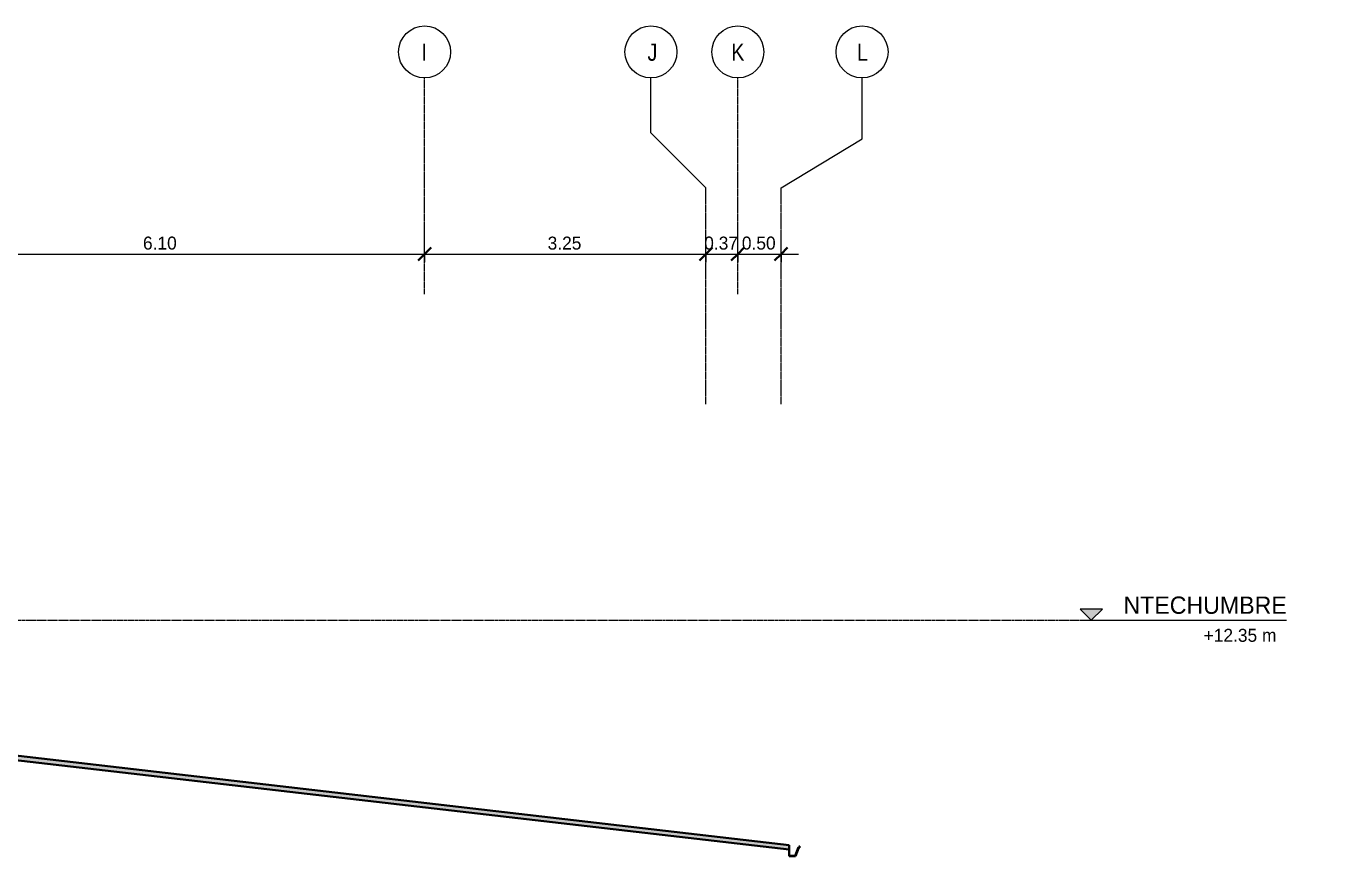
# Model space of a CAD drawing. Header units: centimetres. Extents: x -336 to 16318, y -437 to 1921.
# Drawn here: x 5228 to 6725, y 962 to 1921 of the extents above; entities that cross this region are included whole.
import ezdxf

# ---------------------------------------------------------------- set-up
doc = ezdxf.new("R2010")
doc.units = ezdxf.units.CM
doc.linetypes.add('Centre', pattern=[3.175, 0.635, -0.475, 1.59, -0.475])
doc.linetypes.add('Grid Line', pattern=[2.2225, 1.27, -0.3175, 0.3175, -0.3175])
for name, color, linetype, lineweight in [('A-ANNO-DIMS', 7, 'Continuous', 9), ('A-ANNO-DIMS-100', 7, 'Continuous', 9), ('A-FLOR-LEVL', 7, 'Continuous', 9), ('A-ROOF', 7, 'Continuous', 9), ('A-ROOF-MCUT', 7, 'Continuous', 35), ('A-ROOF-PATT', 7, 'Continuous', 35), ('S-GRID', 7, 'Continuous', 9), ('S-GRID-IDEN', 7, 'Continuous', 9)]:
    doc.layers.add(name, color=color, linetype=linetype, lineweight=lineweight)
doc.styles.add('Century Gothic', font='GOTHIC.TTF', dxfattribs={"height": 20})
doc.styles.add('Century Gothic_1', font='GOTHIC.TTF', dxfattribs={"height": 15})
doc.styles.add('Saira Condensed', font='SairaCondensed-Regular.ttf', dxfattribs={"height": 20})
doc.dimstyles.new('FCA_N_Cotas_E100', dxfattribs={"dimscale": 30.48, "dimtxt": 15.662524, "dimasz": 0.492126, "dimexe": 0.656168, "dimexo": 0.656168, "dimgap": 0.032808, "dimtad": 1, "dimlfac": 0.01, "dimrnd": 0.01, "dimzin": 0, "dimdsep": 46, "dimtxsty": 'Century Gothic_1', "dimblk1": 'OBLIQUE', "dimblk2": 'OBLIQUE', "dimsah": 1, "dimcen": 0.09, "dimdle": 0.656168, "dimazin": 2, "dimtfac": 1, "dimtdec": 4, "dimtix": 1, "dimtmove": 0, "dimatfit": 3, "dimfxl": 1, "dimtvp": 1, "dimtolj": 1, "dimtzin": 0, "dimarcsym": 2})

# ---------------------------------------------------------------- blocks, each defined once
blk = doc.blocks.new('Level - Con_Triangulo-1145637-Section 6')
at = {"layer": 'A-FLOR-LEVL', "true_color": 0xe2e2e2}
blk.add_hatch(color=254, dxfattribs=at).paths.add_polyline_path([(6471.6, -50.6), (6458.8, -63.5), (6445.9, -50.6)])
at = {"layer": 'A-FLOR-LEVL', "color": 253, "true_color": 0xaaaaaa}
for p, q in [((6471.6, -50.6), (6445.9, -50.6)), ((6445.9, -50.6), (6458.8, -63.5)), ((6458.8, -63.5), (6471.6, -50.6)), ((6445.9, -63.5), (6684.3, -63.5))]:
    blk.add_line(p, q, dxfattribs=at)
blk = doc.blocks.new('Grid - 3mm-1939417-Section 6')
at = {"layer": 'S-GRID-IDEN', "color": 253, "true_color": 0xaaaaaa}
blk.add_circle((1330.8, 1891.3), 30, dxfattribs=at)
blk = doc.blocks.new('DIMBLOCK10-Section 6')
at = {"layer": 'A-ANNO-DIMS-100'}
for p, q in [((5078.5, 1657.6), (5078.5, 1677.6)), ((5688.5, 1657.6), (5688.5, 1677.6)), ((5078.5, 1657.6), (5688.5, 1657.6)), ((5078.5, 1657.6), (5078.5, 1648.2)), ((5688.5, 1657.6), (5688.5, 1648.2))]:
    blk.add_line(p, q, dxfattribs=at)
at = {"layer": 'A-ANNO-DIMS-100', "lineweight": 35}
for p, q in [((5078.5, 1657.6), (5086, 1665.1)), ((5688.5, 1657.6), (5696, 1665.1)), ((5078.5, 1657.6), (5071, 1650.1)), ((5688.5, 1657.6), (5681, 1650.1))]:
    blk.add_line(p, q, dxfattribs=at)
at = {"layer": 'A-ANNO-DIMS-100', "color": 0, "insert": (5363.2, 1677.9), "char_height": 15, "width": 48.927, "attachment_point": 1, "line_spacing_factor": 0.984502, "style": 'Century Gothic_1'}
blk.add_mtext('6.10', dxfattribs=at)
blk = doc.blocks.new('_Oblique')
at = {"color": 0, "linetype": 'ByBlock', "lineweight": -2}
blk.add_line((-0.5, -0.5), (0.5, 0.5), dxfattribs=at)
blk = doc.blocks.new('DIMBLOCK11-Section 6')
at = {"layer": 'A-ANNO-DIMS-100'}
for p, q in [((5688.5, 1657.6), (5688.5, 1677.6)), ((6013.5, 1657.6), (6013.5, 1677.6)), ((5688.5, 1657.6), (6013.5, 1657.6)), ((5688.5, 1657.6), (5688.5, 1648.2)), ((6013.5, 1657.6), (6013.5, 1648.2))]:
    blk.add_line(p, q, dxfattribs=at)
at = {"layer": 'A-ANNO-DIMS-100', "lineweight": 35}
for p, q in [((5688.5, 1657.6), (5696, 1665.1)), ((6013.5, 1657.6), (6021, 1665.1)), ((5688.5, 1657.6), (5681, 1650.1)), ((6013.5, 1657.6), (6006, 1650.1))]:
    blk.add_line(p, q, dxfattribs=at)
at = {"layer": 'A-ANNO-DIMS-100', "color": 0, "insert": (5830.7, 1677.9), "char_height": 15, "width": 48.927, "attachment_point": 1, "line_spacing_factor": 0.984502, "style": 'Century Gothic_1'}
blk.add_mtext('3.25', dxfattribs=at)
blk = doc.blocks.new('DIMBLOCK12-Section 6')
at = {"layer": 'A-ANNO-DIMS-100'}
for p, q in [((6013.5, 1657.6), (6013.5, 1677.6)), ((6050.4, 1657.6), (6050.4, 1677.6)), ((6013.5, 1657.6), (6050.4, 1657.6)), ((6013.5, 1657.6), (6013.5, 1648.2)), ((6050.4, 1657.6), (6050.4, 1648.2))]:
    blk.add_line(p, q, dxfattribs=at)
at = {"layer": 'A-ANNO-DIMS-100', "lineweight": 35}
for p, q in [((6013.5, 1657.6), (6021, 1665.1)), ((6050.4, 1657.6), (6057.9, 1665.1)), ((6013.5, 1657.6), (6006, 1650.1)), ((6050.4, 1657.6), (6042.9, 1650.1))]:
    blk.add_line(p, q, dxfattribs=at)
at = {"layer": 'A-ANNO-DIMS-100', "color": 0, "insert": (6011.6, 1677.9), "char_height": 15, "width": 48.927, "attachment_point": 1, "line_spacing_factor": 0.984502, "style": 'Century Gothic_1'}
blk.add_mtext('0.37', dxfattribs=at)
blk = doc.blocks.new('DIMBLOCK13-Section 6')
at = {"layer": 'A-ANNO-DIMS-100'}
for p, q in [((6050.4, 1657.6), (6050.4, 1677.6)), ((6100.4, 1657.6), (6100.4, 1677.6)), ((6050.4, 1657.6), (6120.4, 1657.6)), ((6050.4, 1657.6), (6050.4, 1648.2)), ((6100.4, 1657.6), (6100.4, 1648.2))]:
    blk.add_line(p, q, dxfattribs=at)
at = {"layer": 'A-ANNO-DIMS-100', "lineweight": 35}
for p, q in [((6050.4, 1657.6), (6057.9, 1665.1)), ((6100.4, 1657.6), (6107.9, 1665.1)), ((6050.4, 1657.6), (6042.9, 1650.1)), ((6100.4, 1657.6), (6092.9, 1650.1))]:
    blk.add_line(p, q, dxfattribs=at)
at = {"layer": 'A-ANNO-DIMS-100', "color": 0, "insert": (6055.1, 1677.9), "char_height": 15, "width": 48.927, "attachment_point": 1, "line_spacing_factor": 0.984502, "style": 'Century Gothic_1'}
blk.add_mtext('0.50', dxfattribs=at)

msp = doc.modelspace()

# ---------------------------------------------------------------- hatches: boundary and pattern name
at = {"layer": 'A-ROOF-PATT', "lineweight": 9, "true_color": 0x9a9a9a}
msp.add_hatch(color=253, dxfattribs=at).paths.add_polyline_path([(2152.876, 966.121), (4147.358, 1196.897), (6109.62, 969.498), (6109.62, 974.531), (4147.359, 1201.93), (2152.876, 971.154)])

# ---------------------------------------------------------------- linework, layer by layer
at = {"layer": 'A-FLOR-LEVL', "color": 253, "linetype": 'Centre', "true_color": 0xaaaaaa}
msp.add_line((-335.96, 1234.505), (6445.896, 1234.505), dxfattribs=at)
at = {"layer": 'A-ROOF', "lineweight": 35}
for p, q in [((6109.62, 974.531), (4147.359, 1201.93)), ((4147.358, 1196.897), (6109.62, 969.498))]:
    msp.add_line(p, q, dxfattribs=at)
at = {"layer": 'A-ROOF-MCUT'}
for p, q in [((6109.938, 974.531), (6109.62, 974.531)), ((6109.62, 974.531), (6109.62, 962.04)), ((6109.938, 962.358), (6109.938, 974.531)), ((6109.62, 962.04), (6117.04, 962.04)), ((6116.804, 962.358), (6109.938, 962.358)), ((6120.614, 972.309), (6116.804, 962.358)), ((6117.04, 962.04), (6120.85, 971.991)), ((6121.803, 972.309), (6120.614, 972.309)), ((6122.12, 973.261), (6120.85, 973.261)), ((6120.85, 973.261), (6120.85, 972.944)), ((6120.85, 972.944), (6121.803, 972.944)), ((6120.85, 971.991), (6122.12, 971.991)), ((6121.803, 972.944), (6121.803, 972.309)), ((6122.12, 971.991), (6122.12, 973.261))]:
    msp.add_line(p, q, dxfattribs=at)
at = {"layer": 'S-GRID', "color": 253, "linetype": 'Grid Line', "true_color": 0xaaaaaa}
for p, q in [((5688.539, 1611.334), (5688.539, 1861.334)), ((6050.445, 1611.334), (6050.445, 1861.334)), ((6013.539, 1484.334), (6013.539, 1734.334)), ((6100.445, 1484.334), (6100.445, 1734.334))]:
    msp.add_line(p, q, dxfattribs=at)
at = {"layer": 'S-GRID', "color": 253, "true_color": 0xaaaaaa}
for p, q in [((5950.039, 1797.834), (5950.039, 1861.334)), ((6193.918, 1790.699), (6193.918, 1861.334)), ((6013.539, 1734.334), (5950.039, 1797.834)), ((6100.445, 1734.334), (6193.918, 1790.699))]:
    msp.add_line(p, q, dxfattribs=at)

# ---------------------------------------------------------------- block references
at = {"layer": 'A-FLOR-LEVL', "color": 253, "true_color": 0xaaaaaa}
msp.add_blockref('Level - Con_Triangulo-1145637-Section 6', (0, 1298.005), dxfattribs=at)
at = {"layer": 'S-GRID-IDEN', "color": 253, "true_color": 0xaaaaaa}
for p in [(4357.766, 0), (4619.266, 0), (4719.672, 0), (4863.145, 0)]:
    msp.add_blockref('Grid - 3mm-1939417-Section 6', p, dxfattribs=at)

# ---------------------------------------------------------------- texts
at = {"layer": 'S-GRID-IDEN', "color": 253, "true_color": 0xaaaaaa, "char_height": 20, "attachment_point": 1, "style": 'Saira Condensed'}
for s, insert, width in [('I', (5684.915, 1901.014), 8.01687), ('J', (5946.065, 1901.014), 8.81856), ('K', (6042.871, 1901.014), 17.63712), ('L', (6187.995, 1901.014), 13.62869)]:
    msp.add_mtext(s, dxfattribs=dict(at, insert=insert, width=width))

# ---------------------------------------------------------------- dimensions: what is measured, and where the dimension line sits
at = {"layer": 'A-ANNO-DIMS'}
for base, p1, p2, override, picture, middle in [((5688.539, 1657.633), (5078.539, 1668.239), (5688.539, 1668.239), {"dimpost": '<>', "dimfxl": 610}, 'DIMBLOCK10-Section 6', (5383.539, 1666.51)), ((6013.539, 1657.633), (5688.539, 1668.239), (6013.539, 1668.239), {"dimpost": '<>', "dimfxl": 325}, 'DIMBLOCK11-Section 6', (5851.039, 1666.51)), ((6050.445, 1657.633), (6013.539, 1668.239), (6050.445, 1668.239), {"dimpost": '<>', "dimfxl": 36.905634}, 'DIMBLOCK12-Section 6', (6031.992, 1666.51)), ((6100.445, 1657.633), (6050.445, 1668.239), (6100.445, 1668.239), {"dimpost": '<>', "dimfxl": 50}, 'DIMBLOCK13-Section 6', (6075.445, 1666.51))]:
    dim = msp.add_linear_dim(base=base, p1=p1, p2=p2, dimstyle='FCA_N_Cotas_E100', override=override, dxfattribs=at)
    dim.commit()
    dim.dimension.update_dxf_attribs({"geometry": picture, "text_midpoint": middle})

# ---------------------------------------------------------------- next in the draw order: texts
at = {"layer": 'A-FLOR-LEVL', "color": 9, "true_color": 0xb7b7b7, "attachment_point": 1, "bg_fill": 3, "box_fill_scale": 1.25, "bg_fill_color": 256, "bg_fill_true_color": 13158600, "bg_fill_transparency": 0}
for s, insert, char_height, width, style in [('NTECHUMBRE', (6495.954, 1261.973), 20, 224.4725, 'Century Gothic'), ('+12.35 m', (6588.554, 1224.661), 15, 112.23625, 'Century Gothic_1')]:
    msp.add_mtext(s, dxfattribs=dict(at, insert=insert, char_height=char_height, width=width, style=style))

doc.saveas('drawing.dxf')
